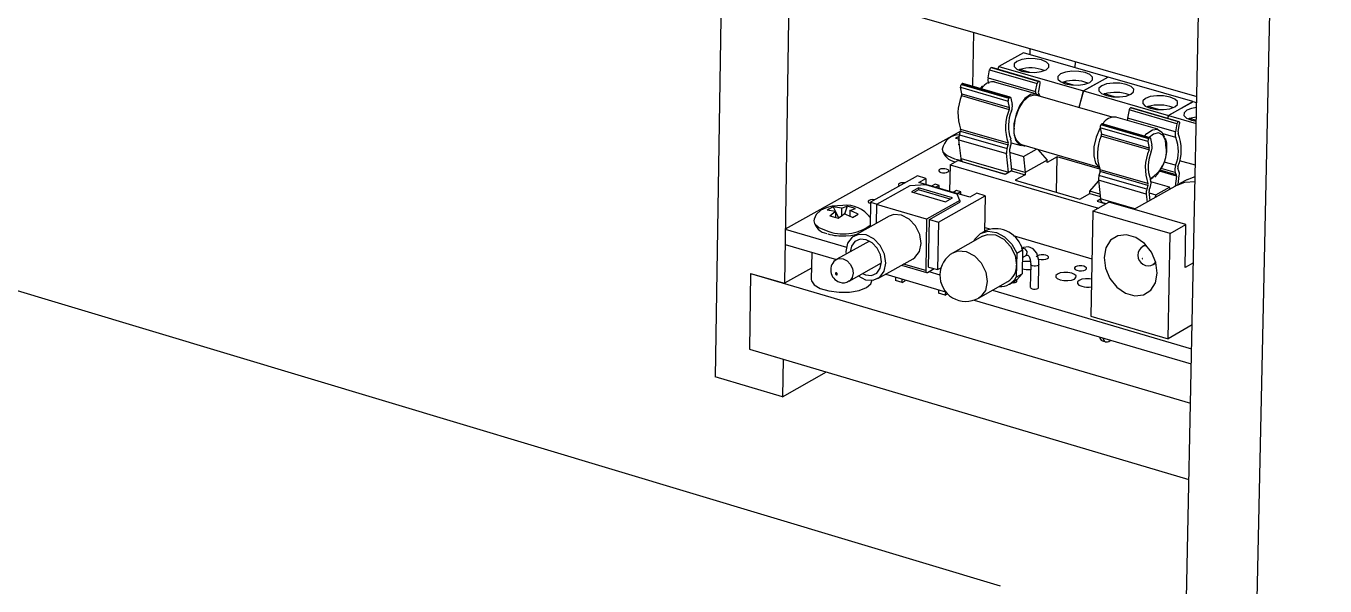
# Model space of a CAD drawing. Extents: x 0 to 254, y 0 to 197.
# Drawn here: x 201.8 to 224.24, y 78.95 to 88.62 of the extents above; entities that cross this region are included whole.
import ezdxf

# ---------------------------------------------------------------- set-up
doc = ezdxf.new("R2010")
doc.units = 0
doc.layers.get('0').update_dxf_attribs({"linetype": 'CONTINUOUS'})

msp = doc.modelspace()

# ---------------------------------------------------------------- linework, layer by layer
at = {"color": 7, "linetype": 'CONTINUOUS'}
for p, q in [((224.24, 133.923), (222.763, 64.617)), ((221.566, 64.996), (222.976, 133.617)), ((213.849, 91.744), (213.707, 82.563)), ((214.402, 89.6), (222.026, 87.402)), ((214.987, 89.431), (214.902, 84.178)), ((218.167, 88.514), (218.15, 87.581)), ((219.146, 88.126), (219.148, 88.232)), ((219.032, 88.159), (218.608, 87.923)), ((220.49, 87.739), (219.032, 88.159)), ((219.927, 87.901), (219.929, 88.007)), ((218.421, 87.728), (218.448, 87.868)), ((218.448, 87.868), (219.269, 87.631)), ((218.474, 87.904), (219.295, 87.666)), ((218.474, 87.904), (218.483, 87.904)), ((218.483, 87.904), (219.304, 87.667)), ((218.483, 87.904), (218.486, 87.904)), ((219.307, 87.666), (218.486, 87.904)), ((218.595, 87.872), (218.608, 87.923)), ((218.608, 87.923), (220.067, 87.502)), ((218.968, 87.871), (218.95, 87.864)), ((218.968, 87.871), (218.951, 87.861)), ((218.968, 87.854), (218.968, 87.871)), ((219.143, 87.82), (218.968, 87.871)), ((220.067, 87.502), (220.49, 87.739)), ((220.494, 87.737), (220.071, 87.501)), ((220.491, 87.735), (220.49, 87.739)), ((221.957, 87.316), (220.494, 87.737)), ((217.945, 87.564), (218.766, 87.326)), ((217.968, 87.451), (217.945, 87.564)), ((217.959, 87.612), (217.969, 87.623)), ((217.959, 87.612), (218.78, 87.374)), ((217.969, 87.623), (218.79, 87.385)), ((218.805, 87.391), (217.984, 87.629)), ((218.327, 87.588), (218.284, 87.542)), ((218.421, 87.728), (219.242, 87.49)), ((219.248, 87.448), (218.529, 87.655)), ((219.242, 87.49), (219.269, 87.631)), ((219.316, 87.633), (219.289, 87.492)), ((219.295, 87.666), (219.304, 87.667)), ((219.721, 87.653), (219.703, 87.647)), ((219.721, 87.653), (219.703, 87.644)), ((219.72, 87.637), (219.721, 87.653)), ((219.896, 87.603), (219.721, 87.653)), ((217.964, 87.42), (218.785, 87.182)), ((217.968, 87.451), (218.789, 87.213)), ((218.789, 87.213), (218.766, 87.326)), ((218.78, 87.374), (218.79, 87.385)), ((218.815, 87.378), (218.837, 87.264)), ((220.562, 87.049), (219.243, 87.43)), ((220.067, 87.502), (219.991, 87.214)), ((219.995, 87.213), (220.071, 87.501)), ((220.071, 87.501), (221.535, 87.078)), ((220.431, 87.448), (220.413, 87.442)), ((220.431, 87.448), (220.413, 87.439)), ((220.43, 87.432), (220.431, 87.448)), ((220.607, 87.397), (220.431, 87.448)), ((221.535, 87.078), (221.957, 87.316)), ((221.961, 87.314), (221.539, 87.077)), ((221.958, 87.312), (221.957, 87.316)), ((222.024, 87.296), (221.961, 87.314)), ((220.857, 87.172), (220.829, 87.031)), ((221.682, 86.934), (220.857, 87.172)), ((221.708, 86.969), (220.882, 87.208)), ((220.892, 87.208), (220.882, 87.208)), ((221.717, 86.97), (220.892, 87.208)), ((220.895, 87.208), (220.892, 87.208)), ((221.72, 86.969), (220.895, 87.208)), ((221.186, 87.23), (221.168, 87.224)), ((221.186, 87.23), (221.169, 87.221)), ((221.186, 87.214), (221.186, 87.23)), ((221.363, 87.179), (221.186, 87.23)), ((221.535, 87.078), (221.521, 87.027)), ((221.526, 87.026), (221.539, 87.077)), ((221.539, 87.077), (222.017, 86.939)), ((217.947, 86.84), (218.768, 86.602)), ((221.181, 86.627), (220.355, 86.866)), ((220.355, 86.866), (220.377, 86.753)), ((220.379, 86.925), (220.369, 86.915)), ((221.195, 86.676), (220.369, 86.915)), ((221.205, 86.686), (220.379, 86.925)), ((221.22, 86.692), (220.394, 86.931)), ((221.352, 86.839), (220.63, 87.048)), ((221.655, 86.793), (220.829, 87.031)), ((221.682, 86.934), (221.655, 86.793)), ((221.702, 86.795), (221.729, 86.936)), ((221.717, 86.97), (221.708, 86.969)), ((221.899, 87.024), (221.881, 87.018)), ((221.899, 87.024), (221.881, 87.015)), ((221.898, 87.008), (221.899, 87.024)), ((222.018, 86.99), (221.899, 87.024)), ((217.938, 86.798), (214.917, 85.111)), ((217.918, 86.67), (217.86, 86.679)), ((217.918, 86.659), (218.738, 86.421)), ((217.953, 86.336), (217.918, 86.659)), ((217.927, 86.743), (217.947, 86.806)), ((217.927, 86.743), (218.748, 86.505)), ((217.944, 86.797), (217.938, 86.798)), ((217.947, 86.806), (218.768, 86.568)), ((221.2, 86.483), (220.374, 86.722)), ((221.203, 86.513), (220.377, 86.753)), ((221.181, 86.627), (221.203, 86.513)), ((221.205, 86.686), (221.195, 86.676)), ((221.252, 86.565), (221.23, 86.679)), ((217.904, 86.583), (217.927, 86.576)), ((218.774, 86.097), (218.738, 86.421)), ((218.748, 86.505), (218.768, 86.568)), ((218.788, 86.464), (218.824, 86.133)), ((218.81, 86.551), (218.791, 86.488)), ((218.791, 86.441), (219.033, 86.37)), ((218.821, 86.606), (218.994, 86.556)), ((218.999, 86.573), (220.318, 86.19)), ((219.033, 86.37), (219.259, 86.497)), ((219.28, 86.491), (219.444, 86.308)), ((217.765, 86.225), (217.757, 85.767)), ((217.765, 86.225), (217.896, 86.298)), ((217.765, 86.225), (220.325, 85.479)), ((217.842, 86.33), (217.942, 86.307)), ((218.717, 86.059), (217.896, 86.298)), ((217.948, 86.283), (217.949, 86.312)), ((217.953, 86.336), (218.774, 86.097)), ((217.989, 86.277), (218.724, 86.063)), ((217.991, 86.27), (217.998, 86.274)), ((219.063, 86.094), (218.821, 86.164)), ((219.033, 86.37), (219.063, 86.094)), ((219.444, 86.308), (219.063, 86.094)), ((219.614, 86.363), (219.443, 86.267)), ((219.443, 86.267), (219.444, 86.308)), ((219.602, 85.75), (219.614, 86.363)), ((220.352, 86.149), (219.614, 86.363)), ((222.002, 86.216), (221.729, 86.295)), ((217.199, 86.033), (216.39, 85.58)), ((217.345, 85.99), (217.199, 86.033)), ((217.224, 85.922), (217.345, 85.99)), ((217.345, 85.99), (217.343, 85.887)), ((218.827, 86.121), (218.717, 86.059)), ((218.775, 86.092), (218.774, 86.097)), ((218.827, 86.121), (219.062, 86.053)), ((219.062, 86.053), (218.891, 85.957)), ((218.891, 85.957), (220.008, 85.632)), ((219.063, 86.094), (219.062, 86.053)), ((220.18, 85.769), (220.328, 85.944)), ((221.152, 85.719), (220.326, 85.959)), ((220.326, 85.959), (220.361, 85.635)), ((220.355, 86.107), (220.336, 86.043)), ((221.162, 85.803), (220.336, 86.043)), ((221.181, 85.867), (220.355, 86.107)), ((221.181, 85.901), (220.356, 86.141)), ((221.674, 86.03), (221.651, 85.855)), ((221.654, 86.094), (221.672, 86.051)), ((221.716, 86.117), (221.698, 86.159)), ((221.702, 85.883), (221.722, 86.042)), ((221.863, 85.973), (221.723, 85.894)), ((217.072, 85.862), (216.495, 85.539)), ((217.344, 85.877), (217.072, 85.862)), ((217.22, 85.827), (217.098, 85.759)), ((217.098, 85.759), (217.685, 85.588)), ((217.219, 85.795), (217.137, 85.748)), ((217.22, 85.827), (217.219, 85.795)), ((217.768, 85.634), (217.219, 85.795)), ((217.807, 85.656), (217.22, 85.827)), ((218.104, 85.665), (217.224, 85.922)), ((217.884, 85.72), (217.344, 85.877)), ((217.504, 85.89), (217.446, 85.858)), ((217.578, 85.869), (217.504, 85.89)), ((217.578, 85.869), (217.519, 85.836)), ((217.577, 85.819), (217.578, 85.869)), ((217.876, 85.782), (217.818, 85.749)), ((217.95, 85.76), (217.876, 85.782)), ((217.935, 85.61), (217.884, 85.72)), ((217.95, 85.76), (217.891, 85.727)), ((217.949, 85.711), (217.95, 85.76)), ((218.225, 85.733), (218.104, 85.665)), ((218.372, 85.69), (218.225, 85.733)), ((220.008, 85.632), (220.179, 85.728)), ((220.179, 85.728), (220.18, 85.769)), ((220.179, 85.728), (220.357, 85.676)), ((220.352, 85.719), (220.18, 85.769)), ((221.687, 85.875), (220.941, 85.453)), ((221.152, 85.719), (221.167, 85.581)), ((221.181, 85.867), (221.162, 85.803)), ((221.218, 85.61), (221.201, 85.763)), ((221.204, 85.787), (221.224, 85.85)), ((221.204, 85.74), (221.317, 85.707)), ((221.553, 85.84), (221.234, 85.933)), ((221.317, 85.707), (221.553, 85.84)), ((221.567, 85.807), (221.553, 85.84)), ((215.889, 85.476), (215.746, 85.498)), ((215.746, 85.498), (215.784, 85.42)), ((215.889, 85.476), (215.987, 85.511)), ((215.987, 85.511), (215.939, 85.374)), ((216.39, 85.58), (216.382, 85.151)), ((216.387, 85.56), (216.389, 85.559)), ((216.39, 85.58), (216.507, 85.546)), ((216.495, 85.539), (216.489, 85.211)), ((217.358, 85.287), (216.495, 85.539)), ((217.935, 85.61), (217.358, 85.287)), ((217.408, 85.282), (217.934, 85.577)), ((217.564, 85.237), (218.372, 85.69)), ((217.685, 85.588), (217.807, 85.656)), ((217.935, 85.61), (217.934, 85.577)), ((218.372, 85.69), (218.361, 85.076)), ((220.231, 85.427), (220.504, 85.581)), ((220.362, 85.63), (220.304, 85.597)), ((220.304, 85.597), (220.455, 85.553)), ((220.396, 85.576), (220.462, 85.557)), ((220.399, 85.57), (220.406, 85.573)), ((221.17, 85.387), (220.504, 85.581)), ((221.317, 85.707), (221.302, 85.657)), ((215.787, 85.419), (215.644, 85.441)), ((215.787, 85.419), (215.786, 85.317)), ((215.787, 85.413), (215.84, 85.306)), ((215.889, 85.476), (215.886, 85.343)), ((216.035, 85.433), (216.033, 85.335)), ((216.035, 85.433), (216.133, 85.469)), ((216.714, 85.337), (216.105, 84.996)), ((217.358, 85.287), (217.343, 84.399)), ((217.394, 84.46), (217.408, 85.282)), ((217.408, 85.282), (217.564, 85.237)), ((220.231, 85.427), (220.196, 83.613)), ((221.566, 85.038), (220.231, 85.427)), ((221.838, 85.192), (221.17, 85.387)), ((214.917, 85.111), (214.913, 84.849)), ((214.917, 85.111), (215.973, 84.801)), ((216.367, 85.142), (216.383, 85.159)), ((217.564, 85.237), (217.549, 84.415)), ((218.397, 85.097), (218.296, 85.04)), ((218.362, 85.145), (218.449, 85.12)), ((221.529, 83.221), (221.566, 85.038)), ((221.566, 85.038), (221.838, 85.192)), ((221.823, 84.449), (221.838, 85.192)), ((214.913, 84.849), (215.803, 84.587)), ((216.372, 84.909), (215.809, 84.593)), ((218.323, 84.993), (217.816, 84.707)), ((218.853, 85.002), (220.215, 84.603)), ((221.144, 84.844), (221.096, 84.817)), ((215.375, 84.713), (215.367, 84.243)), ((216.516, 84.26), (217.124, 84.602)), ((218.915, 84.701), (218.911, 84.493)), ((218.915, 84.701), (219.016, 84.758)), ((219.016, 84.758), (219.008, 84.343)), ((219.014, 84.624), (219.068, 84.655)), ((218.635, 78.95), (200.377, 84.43)), ((215.37, 84.441), (214.902, 84.178)), ((216.019, 84.217), (216.581, 84.533)), ((216.927, 84.491), (217.358, 84.364)), ((217.372, 84.367), (217.489, 84.432)), ((217.394, 84.46), (217.549, 84.415)), ((217.399, 84.382), (217.588, 84.327)), ((217.549, 84.415), (217.608, 84.447)), ((218.911, 84.493), (218.907, 84.285)), ((219.157, 84.504), (219.149, 84.109)), ((219.157, 84.503), (219.157, 84.504)), ((219.292, 84.106), (219.3, 84.501)), ((221.273, 84.504), (221.321, 84.531)), ((214.319, 84.35), (214.298, 83.043)), ((214.319, 84.35), (221.917, 82.109)), ((214.319, 84.35), (214.902, 84.178)), ((216.415, 84.223), (216.415, 84.229)), ((216.654, 84.337), (217.688, 84.033)), ((216.821, 84.288), (216.82, 84.227)), ((216.937, 84.192), (216.82, 84.227)), ((216.937, 84.192), (216.938, 84.254)), ((216.937, 84.192), (216.988, 84.221)), ((216.988, 84.221), (216.988, 84.239)), ((218.257, 83.923), (218.763, 84.21)), ((218.789, 84.163), (218.89, 84.22)), ((218.907, 84.285), (219.008, 84.343)), ((218.918, 84.216), (218.918, 84.238)), ((217.566, 84.069), (217.565, 84.008)), ((217.682, 83.973), (217.565, 84.008)), ((217.683, 84.035), (217.682, 83.973)), ((217.682, 83.973), (217.722, 83.996)), ((218.497, 84.06), (221.937, 83.049)), ((218.179, 83.889), (221.931, 82.785)), ((220.201, 83.869), (220.2, 83.828)), ((220.196, 83.613), (221.529, 83.221)), ((221.945, 83.46), (221.529, 83.221)), ((214.298, 83.043), (221.89, 80.791)), ((214.298, 83.043), (214.881, 82.87)), ((220.395, 83.184), (220.454, 83.166)), ((220.506, 83.175), (220.506, 83.175)), ((214.881, 82.87), (214.87, 82.217)), ((214.87, 82.217), (215.632, 82.648)), ((214.87, 82.217), (213.707, 82.563))]:
    msp.add_line(p, q, dxfattribs=at)
at = {"color": 8, "linetype": 'CONTINUOUS'}
for p, q in [((218.355, 87.596), (218.301, 87.537)), ((221.663, 86.696), (221.442, 86.76)), ((221.654, 86.094), (221.412, 86.164)), ((221.659, 86.216), (221.46, 86.273)), ((221.674, 86.03), (221.384, 86.114)), ((221.672, 86.051), (221.394, 86.132)), ((220.957, 85.462), (220.361, 85.635)), ((217.343, 84.399), (216.962, 84.511)), ((221.967, 84.532), (221.823, 84.449))]:
    msp.add_line(p, q, dxfattribs=at)
at = {"color": 7, "linetype": 'CONTINUOUS'}
for points in [[(218.92, 88.012), (218.873, 87.97), (218.872, 87.923), (218.916, 87.879), (219, 87.843), (219.109, 87.823), (219.229, 87.82), (219.339, 87.836), (219.424, 87.867), (219.471, 87.909), (219.472, 87.956), (219.428, 88), (219.345, 88.036), (219.235, 88.056), (219.116, 88.059), (219.005, 88.043), (218.92, 88.012)], [(219.673, 87.795), (219.626, 87.753), (219.625, 87.706), (219.669, 87.661), (219.753, 87.626), (219.863, 87.605), (219.982, 87.603), (220.093, 87.618), (220.178, 87.649), (220.225, 87.692), (220.226, 87.739), (220.181, 87.783), (220.097, 87.818), (219.988, 87.839), (219.869, 87.842), (219.758, 87.826), (219.673, 87.795)], [(219.304, 87.667), (219.308, 87.666), (219.311, 87.664), (219.313, 87.661), (219.315, 87.657), (219.317, 87.652), (219.317, 87.646), (219.317, 87.64), (219.316, 87.633)], [(220.383, 87.59), (220.336, 87.548), (220.335, 87.501), (220.38, 87.456), (220.464, 87.421), (220.574, 87.4), (220.693, 87.397), (220.804, 87.413), (220.889, 87.444), (220.935, 87.487), (220.936, 87.534), (220.892, 87.578), (220.808, 87.614), (220.698, 87.634), (220.579, 87.637), (220.468, 87.621), (220.383, 87.59)], [(218.79, 87.385), (218.794, 87.388), (218.798, 87.391), (218.802, 87.392), (218.805, 87.391), (218.808, 87.39), (218.811, 87.387), (218.813, 87.383), (218.815, 87.378)], [(219.308, 87.41), (219.245, 87.448), (219.153, 87.44), (219.057, 87.372), (218.97, 87.254), (218.903, 87.102), (218.866, 86.936), (218.863, 86.78), (218.895, 86.653), (218.957, 86.573), (219.042, 86.551), (219.061, 86.555)], [(218.87, 86.861), (218.892, 87.029), (218.949, 87.192), (219.032, 87.327), (219.129, 87.412), (219.224, 87.434), (219.243, 87.43)], [(219.291, 87.465), (219.315, 87.413), (219.316, 87.409)], [(221.138, 87.372), (221.092, 87.33), (221.091, 87.282), (221.136, 87.238), (221.22, 87.202), (221.33, 87.182), (221.449, 87.179), (221.56, 87.194), (221.645, 87.226), (221.692, 87.268), (221.692, 87.316), (221.647, 87.36), (221.564, 87.396), (221.453, 87.416), (221.334, 87.419), (221.223, 87.403), (221.138, 87.372)], [(221.851, 87.166), (221.805, 87.124), (221.804, 87.077), (221.849, 87.032), (221.933, 86.996), (222.018, 86.979)], [(222.022, 87.212), (221.936, 87.198), (221.851, 87.166)], [(220.356, 86.86), (220.352, 86.854), (220.286, 86.701), (220.248, 86.536), (220.245, 86.378), (220.277, 86.252), (220.339, 86.172), (220.345, 86.168)], [(221.125, 86.72), (221.162, 86.763), (221.258, 86.831), (221.349, 86.84), (221.423, 86.788), (221.466, 86.702)], [(221.729, 86.936), (221.73, 86.942), (221.731, 86.949), (221.73, 86.955), (221.729, 86.96), (221.727, 86.964), (221.724, 86.967), (221.721, 86.969), (221.717, 86.97)], [(222.019, 87.048), (221.984, 87.044), (221.899, 87.024)], [(217.921, 86.715), (217.886, 86.697), (217.86, 86.679)], [(221.23, 86.679), (221.228, 86.684), (221.226, 86.688), (221.223, 86.691), (221.22, 86.692), (221.216, 86.693), (221.213, 86.692), (221.209, 86.689), (221.205, 86.686)], [(221.509, 86.52), (221.506, 86.597), (221.485, 86.677)], [(217.627, 86.499), (217.64, 86.451), (217.713, 86.384), (217.842, 86.33)], [(217.953, 86.335), (217.95, 86.325), (217.949, 86.312)], [(217.605, 86.095), (217.636, 86.089), (217.671, 86.088), (217.703, 86.093), (217.728, 86.102), (217.741, 86.114), (217.742, 86.128), (217.729, 86.141), (217.705, 86.151), (217.673, 86.157), (217.639, 86.158), (217.607, 86.154), (217.582, 86.145), (217.568, 86.132), (217.568, 86.119), (217.581, 86.106), (217.605, 86.095)], [(221.27, 86.004), (221.241, 85.98), (221.224, 85.969)], [(221.863, 85.973), (221.996, 86.024), (221.998, 86.024)], [(216.987, 85.914), (216.98, 85.915), (216.945, 85.916), (216.913, 85.911), (216.889, 85.902), (216.875, 85.89), (216.874, 85.876), (216.887, 85.863), (216.891, 85.861)], [(221.687, 85.875), (221.821, 85.926), (221.996, 85.934)], [(215.913, 85.525), (215.726, 85.509), (215.644, 85.488), (215.533, 85.439), (215.45, 85.368), (215.414, 85.288), (215.41, 85.257)], [(215.746, 85.498), (215.671, 85.46), (215.644, 85.441)], [(216.133, 85.469), (216.029, 85.502), (215.987, 85.511)], [(216.463, 85.621), (216.456, 85.622), (216.422, 85.623), (216.39, 85.618), (216.365, 85.609), (216.351, 85.597), (216.35, 85.583), (216.363, 85.57), (216.387, 85.56)], [(215.688, 85.344), (215.758, 85.4), (215.787, 85.419)], [(215.688, 85.344), (215.793, 85.315), (215.834, 85.301)], [(215.834, 85.301), (215.904, 85.357), (215.934, 85.376)], [(216.076, 85.315), (215.976, 85.361), (215.934, 85.376)], [(216.177, 85.372), (216.077, 85.418), (216.035, 85.433)], [(216.076, 85.315), (216.15, 85.358), (216.177, 85.372)], [(216.925, 85.355), (216.793, 85.365), (216.714, 85.337)], [(217.124, 84.602), (217.158, 84.625), (217.235, 84.728), (217.264, 84.868), (217.24, 85.024), (217.167, 85.171), (217.057, 85.287), (216.925, 85.355)], [(215.41, 85.259), (215.423, 85.212), (215.496, 85.144), (215.625, 85.09)], [(218.173, 84.908), (218.191, 84.94), (218.289, 85.036), (218.419, 85.077), (218.565, 85.058), (218.707, 84.982), (218.829, 84.857), (218.915, 84.701)], [(215.962, 84.999), (216.05, 85.003), (216.162, 85.026)], [(216.177, 84.306), (216.304, 84.241), (216.436, 84.232), (216.55, 84.282), (216.627, 84.386), (216.655, 84.526), (216.632, 84.682), (216.559, 84.829), (216.448, 84.946), (216.317, 85.014), (216.184, 85.023), (216.071, 84.973), (215.994, 84.869), (215.965, 84.729), (215.967, 84.682)], [(216.249, 84.346), (216.305, 84.323), (216.409, 84.316), (216.499, 84.356), (216.559, 84.437), (216.582, 84.548), (216.563, 84.67), (216.506, 84.786), (216.419, 84.878), (216.315, 84.932), (216.211, 84.939), (216.122, 84.899), (216.061, 84.818), (216.039, 84.722)], [(218.323, 84.993), (218.408, 85.023), (218.55, 85.013), (218.69, 84.94), (218.808, 84.816), (218.886, 84.659), (218.911, 84.493)], [(221.343, 84.355), (221.319, 84.538), (221.242, 84.716), (221.122, 84.866), (220.973, 84.97), (220.814, 85.017), (220.663, 85), (220.538, 84.921), (220.455, 84.791), (220.424, 84.624), (220.449, 84.441), (220.525, 84.264), (220.645, 84.114), (220.794, 84.009), (220.953, 83.962), (221.104, 83.979), (221.229, 84.058), (221.312, 84.188), (221.343, 84.355)], [(219.3, 84.501), (219.296, 84.575), (219.26, 84.701), (219.197, 84.776), (219.118, 84.807), (219.033, 84.797), (218.997, 84.78)], [(219.068, 84.655), (219.09, 84.664), (219.108, 84.663), (219.13, 84.641), (219.149, 84.59), (219.157, 84.504)], [(219.299, 84.595), (219.337, 84.588), (219.379, 84.587), (219.418, 84.593), (219.448, 84.604), (219.464, 84.619), (219.464, 84.635), (219.449, 84.651), (219.42, 84.664), (219.381, 84.671), (219.34, 84.672), (219.301, 84.666), (219.271, 84.655), (219.255, 84.64), (219.252, 84.632)], [(221.086, 84.604), (221.086, 84.604), (221.086, 84.605), (221.086, 84.605), (221.085, 84.606), (221.084, 84.606), (221.084, 84.605), (221.084, 84.605), (221.083, 84.604), (221.084, 84.604), (221.084, 84.603), (221.084, 84.603), (221.085, 84.602), (221.085, 84.602), (221.086, 84.603), (221.086, 84.603), (221.086, 84.604)], [(217.343, 84.399), (217.343, 84.39), (217.345, 84.381), (217.347, 84.374), (217.351, 84.369), (217.355, 84.366), (217.36, 84.364), (217.366, 84.364), (217.372, 84.367)], [(219.664, 84.238), (219.728, 84.226), (219.798, 84.224), (219.862, 84.233), (219.912, 84.252), (219.939, 84.277), (219.94, 84.305), (219.914, 84.331), (219.865, 84.352), (219.801, 84.364), (219.731, 84.366), (219.667, 84.357), (219.617, 84.338), (219.59, 84.313), (219.589, 84.285), (219.615, 84.259), (219.664, 84.238)], [(219.956, 84.403), (219.994, 84.396), (220.036, 84.395), (220.074, 84.4), (220.104, 84.412), (220.121, 84.427), (220.121, 84.443), (220.105, 84.459), (220.076, 84.472), (220.038, 84.479), (219.996, 84.48), (219.957, 84.474), (219.927, 84.463), (219.911, 84.448), (219.911, 84.432), (219.926, 84.416), (219.956, 84.403)], [(215.367, 84.243), (215.369, 84.223), (215.417, 84.152), (215.522, 84.09), (215.672, 84.046), (215.848, 84.025), (216.029, 84.028), (216.194, 84.057), (216.322, 84.107)], [(215.801, 84.325), (215.807, 84.325), (215.812, 84.327), (215.815, 84.332), (215.816, 84.338), (215.815, 84.344), (215.812, 84.35), (215.807, 84.355), (215.802, 84.358), (215.796, 84.359), (215.791, 84.357), (215.788, 84.352), (215.787, 84.346), (215.788, 84.34), (215.791, 84.333), (215.796, 84.328), (215.801, 84.325)], [(216.322, 84.107), (216.398, 84.172), (216.415, 84.223)], [(218.836, 84.19), (218.86, 84.189), (218.886, 84.193), (218.906, 84.2), (218.916, 84.21), (218.918, 84.216)], [(219.008, 84.343), (218.918, 84.238), (218.89, 84.22)], [(220.209, 84.25), (220.175, 84.254), (220.106, 84.256), (220.041, 84.247), (219.992, 84.228), (219.964, 84.203), (219.964, 84.175), (219.99, 84.149), (220.038, 84.128)], [(219.149, 84.109), (219.151, 84.104), (219.161, 84.093), (219.18, 84.085)], [(219.18, 84.085), (219.206, 84.08), (219.234, 84.079), (219.26, 84.083), (219.28, 84.091), (219.291, 84.101), (219.292, 84.106)], [(220.402, 83.235), (220.404, 83.23), (220.414, 83.204), (220.427, 83.184), (220.444, 83.17), (220.463, 83.165), (220.484, 83.166), (220.506, 83.175)], [(220.506, 83.175), (220.528, 83.191), (220.534, 83.196)]]:
    msp.add_lwpolyline(points, dxfattribs=at)
at = {"color": 8, "linetype": 'CONTINUOUS'}
for points in [[(221.499, 86.509), (221.485, 86.644), (221.438, 86.738), (221.364, 86.778), (221.277, 86.757), (221.204, 86.697)], [(221.096, 84.817), (221.131, 84.83), (221.145, 84.831)], [(215.808, 84.593), (215.849, 84.607), (215.917, 84.602), (215.984, 84.567), (216.041, 84.508), (216.078, 84.432), (216.09, 84.353), (216.075, 84.281), (216.036, 84.228), (216.018, 84.216)], [(217.816, 84.707), (217.902, 84.738), (218.043, 84.728), (218.184, 84.655), (218.302, 84.53), (218.38, 84.373), (218.405, 84.207), (218.374, 84.057), (218.292, 83.947), (218.257, 83.923)], [(218.997, 84.78), (219.011, 84.785), (219.034, 84.783), (219.056, 84.772), (219.075, 84.752), (219.088, 84.727), (219.092, 84.7)], [(219.287, 84.485), (219.267, 84.478), (219.241, 84.474), (219.214, 84.475), (219.188, 84.48), (219.168, 84.488), (219.158, 84.499), (219.157, 84.503)], [(219.3, 84.501), (219.298, 84.495), (219.287, 84.485)], [(221.315, 84.547), (221.287, 84.513), (221.274, 84.504)]]:
    msp.add_lwpolyline(points, dxfattribs=at)
at = {"color": 7, "linetype": 'CONTINUOUS'}
for centre, radius, start, end in [((218.488, 87.866), 0.0401, 111.0893, 177.0334), ((219.156, 87.242), 0.656, 69.01, 106.6475), ((218.005, 87.573), 0.0607, 139.518, 188.6351), ((217.982, 87.613), 0.0161, 81.6492, 143.8688), ((218.498, 87.463), 0.195, 80.6772, 137.1003), ((218.566, 87.691), 0.149, 165.9217, 203.6077), ((219.309, 87.629), 0.0402, 111.1947, 177.035), ((219.909, 87.025), 0.656, 68.9318, 106.6657), ((218.692, 87.108), 0.792, 156.7927, 199.7497), ((217.909, 87.441), 0.0592, 338.6801, 8.834), ((218.827, 87.335), 0.0609, 139.585, 188.5828), ((219.451, 87.449), 0.214, 168.9048, 179.6772), ((219.331, 87.482), 0.0428, 165.916, 203.5251), ((220.619, 86.82), 0.656, 68.858, 106.6827), ((219.515, 86.869), 0.794, 156.8118, 199.6751), ((219.438, 86.895), 0.666, 156.814, 199.6702), ((218.73, 87.204), 0.0594, 338.6991, 8.7809), ((218.632, 87.233), 0.208, 338.7005, 8.7771), ((220.897, 87.17), 0.0403, 111.3992, 177.0377), ((221.374, 86.602), 0.656, 68.7795, 106.7008), ((217.901, 86.823), 0.049, 339.6755, 20.3095), ((219.13, 86.804), 0.266, 167.7174, 240.4575), ((220.416, 86.875), 0.0613, 139.7145, 188.4815), ((220.392, 86.916), 0.016, 81.7991, 144.1576), ((220.604, 86.821), 0.229, 83.4192, 151.7468), ((221.04, 86.99), 0.215, 168.8945, 179.6163), ((221.723, 86.932), 0.0404, 111.5058, 177.0389), ((217.927, 86.436), 0.306, 90.5394, 168.5472), ((218.129, 86.678), 0.212, 162.0182, 185.033), ((218.649, 86.611), 0.172, 339.6893, 20.2297), ((221.108, 86.408), 0.799, 156.8487, 199.5306), ((220.318, 86.744), 0.0598, 338.7359, 8.6781), ((221.242, 86.636), 0.0615, 139.7819, 188.4289), ((221.801, 86.756), 0.151, 165.8977, 203.302), ((221.063, 86.461), 0.645, 337.6468, 21.4182), ((220.989, 86.486), 0.769, 337.649, 21.4131), ((221.744, 86.784), 0.0431, 165.8981, 203.2969), ((217.89, 86.541), 0.265, 190.2008, 261.6157), ((218.95, 86.439), 0.213, 162.0295, 184.9886), ((218.722, 86.585), 0.0492, 339.6869, 20.2348), ((218.849, 86.469), 0.0608, 162.0288, 184.9861), ((221.937, 86.168), 0.801, 156.868, 199.4554), ((221.858, 86.194), 0.672, 156.8702, 199.4504), ((221.144, 86.504), 0.06, 338.7551, 8.6246), ((221.044, 86.534), 0.21, 338.7564, 8.6208), ((220.793, 86.518), 0.716, 315.1841, 0.2359), ((218.015, 86.333), 0.0617, 176.9518, 244.6025), ((221.831, 86.148), 0.185, 158.5583, 197.1216), ((221.749, 86.175), 0.0528, 158.5604, 197.1161), ((218.853, 86.135), 0.0283, 184.6056, 207.2059), ((220.54, 85.977), 0.214, 162.0515, 184.9029), ((220.309, 86.124), 0.0495, 339.709, 20.0901), ((221.061, 85.91), 0.174, 339.723, 20.0096), ((221.631, 86.037), 0.0433, 350.4713, 19.3054), ((221.573, 86.067), 0.152, 350.4735, 19.2975), ((221.366, 85.737), 0.215, 162.0629, 184.8582), ((221.135, 85.884), 0.0496, 339.7206, 20.0148), ((221.263, 85.768), 0.0614, 162.0622, 184.8557), ((215.959, 84.988), 0.539, 37.6509, 94.888), ((220.423, 85.632), 0.0616, 176.7133, 244.4345), ((215.674, 85.302), 0.266, 190.2657, 261.1814), ((215.923, 85.811), 0.78, 247.5465, 306.1413), ((218.548, 84.638), 0.483, 14.3757, 108.1919), ((215.896, 85.862), 0.865, 253.5085, 274.3896), ((221.184, 84.661), 0.179, 119.5876, 300.0013), ((215.918, 84.406), 0.216, 120.5694, 253.9512), ((218.037, 84.317), 0.448, 119.4723, 179.0324), ((218.599, 84.476), 0.312, 301.5604, 3.1397), ((219.116, 84.834), 0.418, 254.8472, 275.3204), ((219.101, 84.139), 0.419, 82.7883, 102.1818), ((215.919, 84.36), 0.172, 249.2731, 304.5303), ((218.037, 84.315), 0.449, 178.7439, 299.2777), ((218.641, 84.425), 0.301, 264.7993, 332.3503), ((220.148, 84.531), 0.418, 254.8079, 278.0102), ((220.433, 83.266), 0.0907, 188.6335, 245.0063)]:
    msp.add_arc(centre, radius, start, end, dxfattribs=at)
at = {"color": 8, "linetype": 'CONTINUOUS'}
for centre, radius, start, end in [((220.944, 86.468), 0.557, 299.5132, 4.2058), ((219.042, 84.698), 0.05, 301.5269, 3.1205)]:
    msp.add_arc(centre, radius, start, end, dxfattribs=at)

doc.saveas('drawing.dxf')
